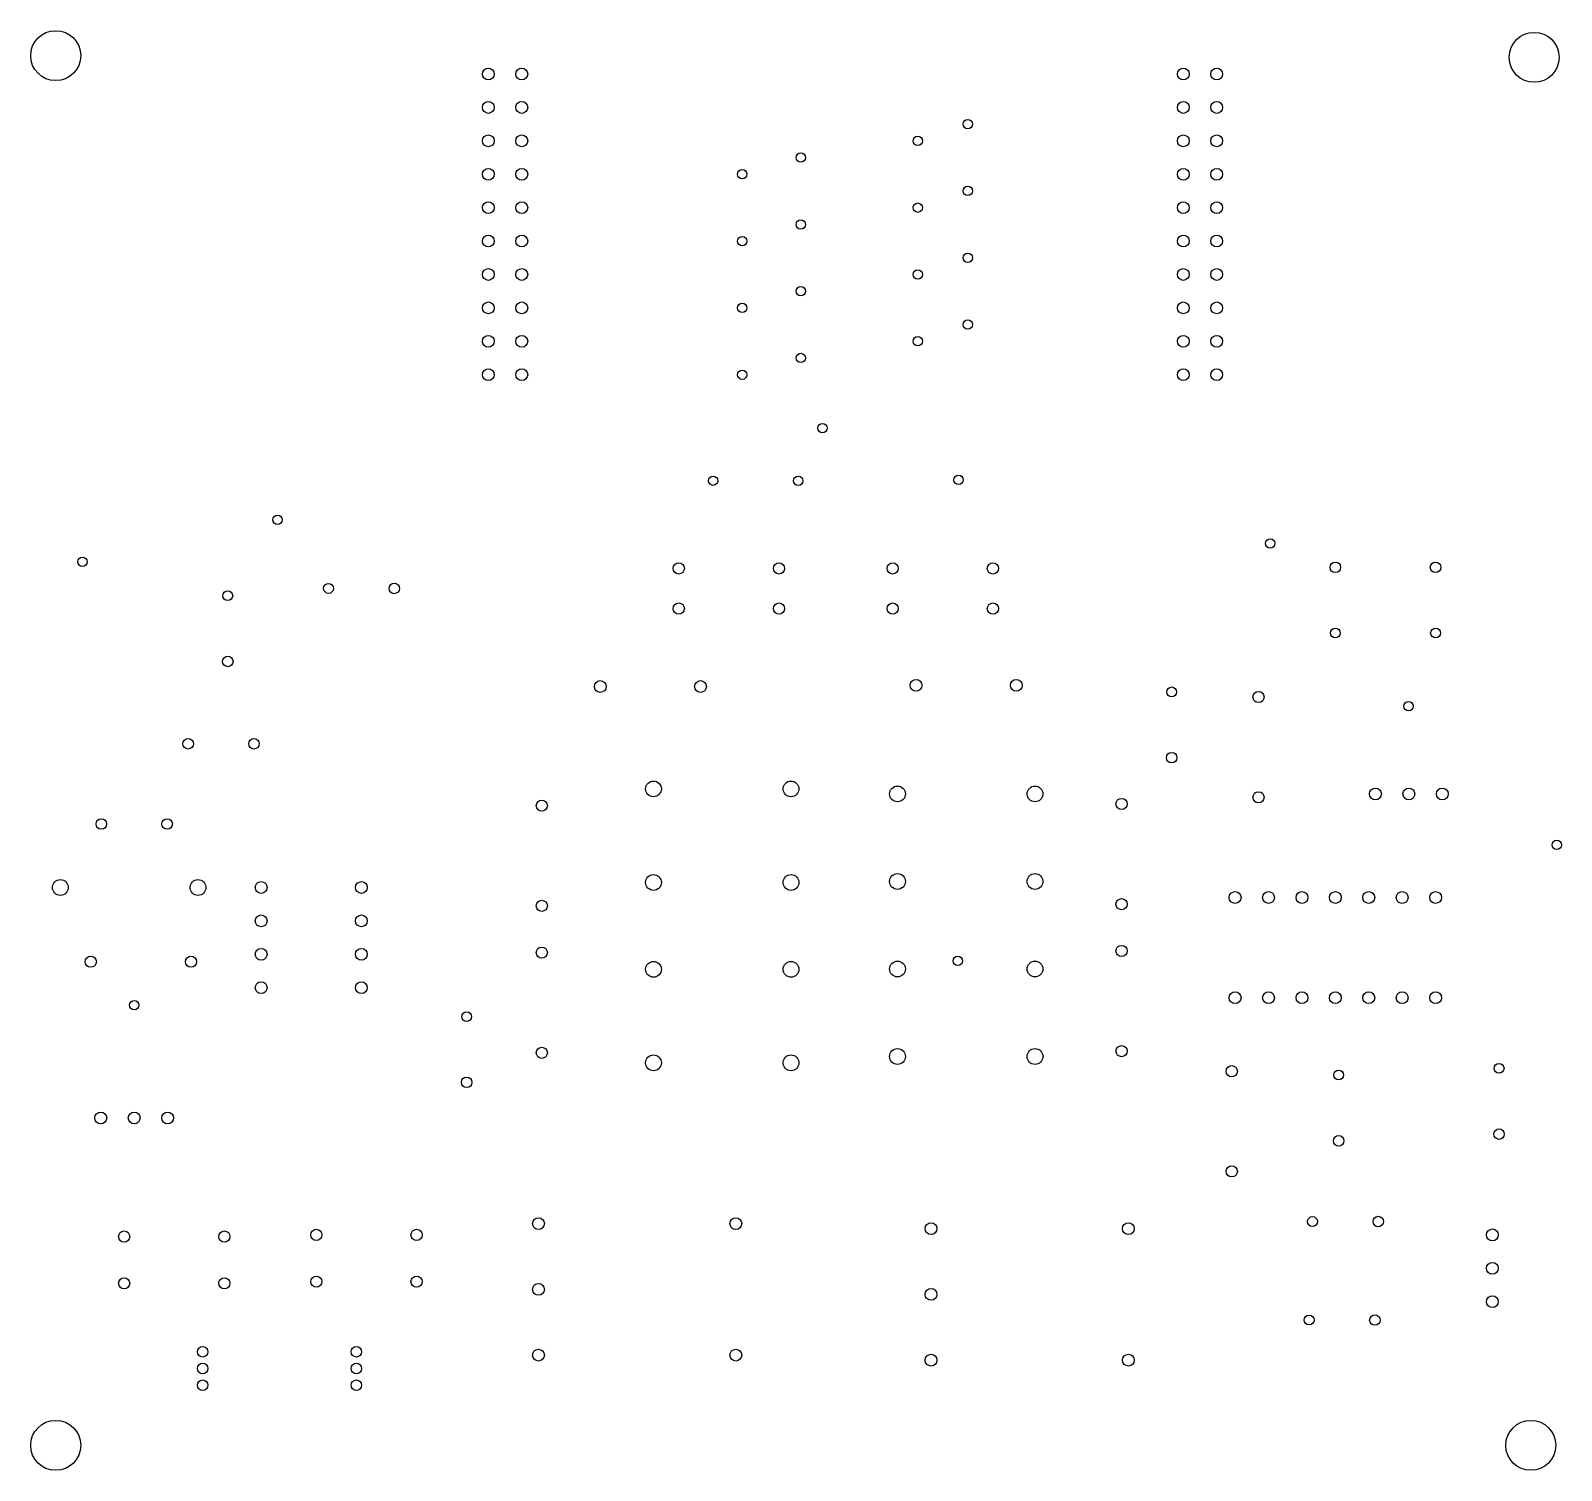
# Model space of a CAD drawing. Extents: x 82 to 198, y 66 to 175.
import ezdxf

# ---------------------------------------------------------------- set-up
doc = ezdxf.new("R2010")
doc.units = 0
doc.layers.get('0').update_dxf_attribs({"linetype": 'CONTINUOUS'})
doc.layers.add('txt', color=1, linetype='CONTINUOUS')

# ---------------------------------------------------------------- blocks, each defined once
blk = doc.blocks.new('D9500')
blk.add_circle((0, 0), 0.356)
blk = doc.blocks.new('D9501')
blk.add_circle((0, 0), 0.375)
blk = doc.blocks.new('D9502')
blk.add_circle((0, 0), 0.4)
blk = doc.blocks.new('D9503')
blk.add_circle((0, 0), 0.425)
blk = doc.blocks.new('D9504')
blk.add_circle((0, 0), 0.45)
blk = doc.blocks.new('D9505')
blk.add_circle((0, 0), 0.6)
blk = doc.blocks.new('D9506')
blk.add_circle((0, 0), 1.9)

msp = doc.modelspace()

# ---------------------------------------------------------------- block references
at = {"layer": 'txt'}
for name, p in [('D9506', (83.947168, 173.228346)), ('D9506', (196.342393, 173.101346)), ('D9504', (116.840234, 171.831344)), ('D9504', (119.380239, 171.831344)), ('D9504', (169.672339, 171.831344)), ('D9504', (172.212344, 171.831344)), ('D9504', (116.840234, 169.291339)), ('D9504', (119.380239, 169.291339)), ('D9504', (169.672339, 169.291339)), ('D9504', (172.212344, 169.291339)), ('D9500', (153.289307, 168.021336)), ('D9504', (116.840234, 166.751334)), ('D9504', (119.380239, 166.751334)), ('D9500', (149.479299, 166.751334)), ('D9504', (169.672339, 166.751334)), ('D9504', (172.212344, 166.751334)), ('D9500', (140.589281, 165.481331)), ('D9504', (116.840234, 164.211328)), ('D9504', (119.380239, 164.211328)), ('D9500', (136.144272, 164.211328)), ('D9504', (169.672339, 164.211328)), ('D9504', (172.212344, 164.211328)), ('D9500', (153.289307, 162.941326)), ('D9504', (116.840234, 161.671323)), ('D9504', (119.380239, 161.671323)), ('D9500', (149.479299, 161.671323)), ('D9504', (169.672339, 161.671323)), ('D9504', (172.212344, 161.671323)), ('D9500', (140.589281, 160.401321)), ('D9504', (116.840234, 159.131318)), ('D9504', (119.380239, 159.131318)), ('D9500', (136.144272, 159.131318)), ('D9504', (169.672339, 159.131318)), ('D9504', (172.212344, 159.131318)), ('D9500', (153.289307, 157.861316)), ('D9504', (116.840234, 156.591313)), ('D9504', (119.380239, 156.591313)), ('D9500', (149.479299, 156.591313)), ('D9504', (169.672339, 156.591313)), ('D9504', (172.212344, 156.591313)), ('D9500', (140.589281, 155.321311)), ('D9504', (116.840234, 154.051308)), ('D9504', (119.380239, 154.051308)), ('D9500', (136.144272, 154.051308)), ('D9504', (169.672339, 154.051308)), ('D9504', (172.212344, 154.051308)), ('D9500', (153.289307, 152.781306)), ('D9504', (116.840234, 151.511303)), ('D9504', (119.380239, 151.511303)), ('D9500', (149.479299, 151.511303)), ('D9504', (169.672339, 151.511303)), ('D9504', (172.212344, 151.511303)), ('D9500', (140.589281, 150.2413)), ('D9504', (116.840234, 148.971298)), ('D9504', (119.380239, 148.971298)), ('D9500', (136.144272, 148.971298)), ('D9504', (169.672339, 148.971298)), ('D9504', (172.212344, 148.971298)), ('D9500', (142.240284, 144.90729)), ('D9500', (133.921768, 140.911782)), ('D9500', (140.398781, 140.906782)), ('D9500', (152.590805, 140.970282)), ('D9500', (100.814702, 137.943276)), ('D9500', (176.276353, 136.144272)), ('D9500', (85.979172, 134.747269)), ('D9503', (131.318263, 134.239268)), ('D9503', (138.938278, 134.239268)), ('D9503', (147.574295, 134.239268)), ('D9503', (155.19431, 134.239268)), ('D9502', (181.229362, 134.326269)), ('D9502', (188.849378, 134.326269)), ('D9501', (104.688209, 132.715265)), ('D9502', (109.688219, 132.715265)), ('D9501', (97.028194, 132.167264)), ('D9503', (131.318263, 131.191262)), ('D9503', (138.938278, 131.191262)), ('D9503', (147.574295, 131.191262)), ('D9503', (155.19431, 131.191262)), ('D9501', (181.229362, 129.326259)), ('D9501', (188.849378, 129.326259)), ('D9502', (97.028194, 127.167254)), ('D9504', (125.349251, 125.260251)), ('D9504', (132.969266, 125.260251)), ('D9504', (149.352299, 125.349251)), ('D9504', (156.972314, 125.349251)), ('D9501', (168.783338, 124.84965)), ('D9503', (175.387351, 124.460249)), ('D9500', (186.793874, 123.761748)), ('D9502', (94.020188, 120.904242)), ('D9502', (99.020198, 120.904242)), ('D9502', (168.783338, 119.84964)), ('D9505', (129.390259, 117.475235)), ('D9505', (139.85028, 117.475235)), ('D9505', (147.940896, 117.094234)), ('D9505', (158.400917, 117.094234)), ('D9504', (184.277369, 117.094234)), ('D9504', (186.817374, 117.094234)), ('D9504', (189.357379, 117.094234)), ('D9503', (120.904242, 116.205232)), ('D9503', (164.97333, 116.332233)), ('D9503', (175.387351, 116.840234)), ('D9502', (87.416175, 114.80823)), ('D9502', (92.416185, 114.80823)), ('D9500', (198.056896, 113.220726)), ('D9505', (84.305169, 109.98222)), ('D9505', (94.76519, 109.98222)), ('D9505', (129.390259, 110.363221)), ('D9505', (139.85028, 110.363221)), ('D9505', (147.940896, 110.439421)), ('D9505', (158.400917, 110.439421)), ('D9504', (99.568199, 109.98222)), ('D9504', (107.188214, 109.98222)), ('D9504', (173.609347, 109.220218)), ('D9504', (176.149352, 109.220218)), ('D9504', (178.689357, 109.220218)), ('D9504', (181.229362, 109.220218)), ('D9504', (183.769368, 109.220218)), ('D9504', (186.309373, 109.220218)), ('D9504', (188.849378, 109.220218)), ('D9503', (120.904242, 108.585217)), ('D9503', (164.97333, 108.712217)), ('D9504', (99.568199, 107.442215)), ('D9504', (107.188214, 107.442215)), ('D9503', (86.614173, 104.334409)), ('D9503', (94.234188, 104.334409)), ('D9504', (99.568199, 104.90221)), ('D9504', (107.188214, 104.90221)), ('D9503', (120.904242, 105.02921)), ('D9500', (152.527305, 104.394209)), ('D9503', (164.97333, 105.15621)), ('D9505', (129.390259, 103.759208)), ('D9505', (139.85028, 103.759208)), ('D9505', (147.940896, 103.784508)), ('D9505', (158.400917, 103.784508)), ('D9504', (99.568199, 102.362205)), ('D9504', (107.188214, 102.362205)), ('D9500', (89.91618, 101.032402)), ('D9504', (173.609347, 101.600203)), ('D9504', (176.149352, 101.600203)), ('D9504', (178.689357, 101.600203)), ('D9504', (181.229362, 101.600203)), ('D9504', (183.769368, 101.600203)), ('D9504', (186.309373, 101.600203)), ('D9504', (188.849378, 101.600203)), ('D9501', (115.18923, 100.1632)), ('D9503', (120.904242, 97.409195)), ('D9503', (164.97333, 97.536195)), ('D9505', (129.390259, 96.647193)), ('D9505', (139.85028, 96.647193)), ('D9505', (147.940896, 97.129694)), ('D9505', (158.400917, 97.129694)), ('D9501', (193.675387, 96.226192)), ('D9502', (115.18923, 95.16319)), ('D9503', (173.355347, 96.012192)), ('D9501', (181.483363, 95.718191)), ('D9504', (87.376175, 92.456185)), ('D9504', (89.91618, 92.456185)), ('D9504', (92.456185, 92.456185)), ('D9502', (181.483363, 90.718181)), ('D9502', (193.675387, 91.226182)), ('D9503', (173.355347, 88.392177)), ('D9501', (179.491359, 84.582169)), ('D9502', (184.491369, 84.582169)), ('D9503', (89.154178, 83.439167)), ('D9503', (96.774194, 83.439167)), ('D9503', (103.759208, 83.566167)), ('D9503', (111.379223, 83.566167)), ('D9504', (120.650241, 84.422169)), ('D9504', (135.650271, 84.422169)), ('D9504', (150.495301, 84.041168)), ('D9504', (165.495331, 84.041168)), ('D9504', (193.167386, 83.566167)), ('D9504', (193.167386, 81.026162)), ('D9503', (89.154178, 79.88316)), ('D9503', (96.774194, 79.88316)), ('D9503', (103.759208, 80.01016)), ('D9503', (111.379223, 80.01016)), ('D9504', (120.650241, 79.422159)), ('D9504', (150.495301, 79.041158)), ('D9504', (193.167386, 78.486157)), ('D9501', (179.237358, 77.089154)), ('D9502', (184.237368, 77.089154)), ('D9502', (95.12319, 74.676149)), ('D9502', (106.807214, 74.676149)), ('D9504', (120.650241, 74.422149)), ('D9504', (135.650271, 74.422149)), ('D9504', (150.495301, 74.041148)), ('D9504', (165.495331, 74.041148)), ('D9502', (95.12319, 73.406147)), ('D9502', (106.807214, 73.406147)), ('D9502', (95.12319, 72.136144)), ('D9502', (106.807214, 72.136144)), ('D9506', (83.947168, 67.564135)), ('D9506', (196.088392, 67.564135))]:
    msp.add_blockref(name, p, dxfattribs=at)

doc.saveas('drawing.dxf')
